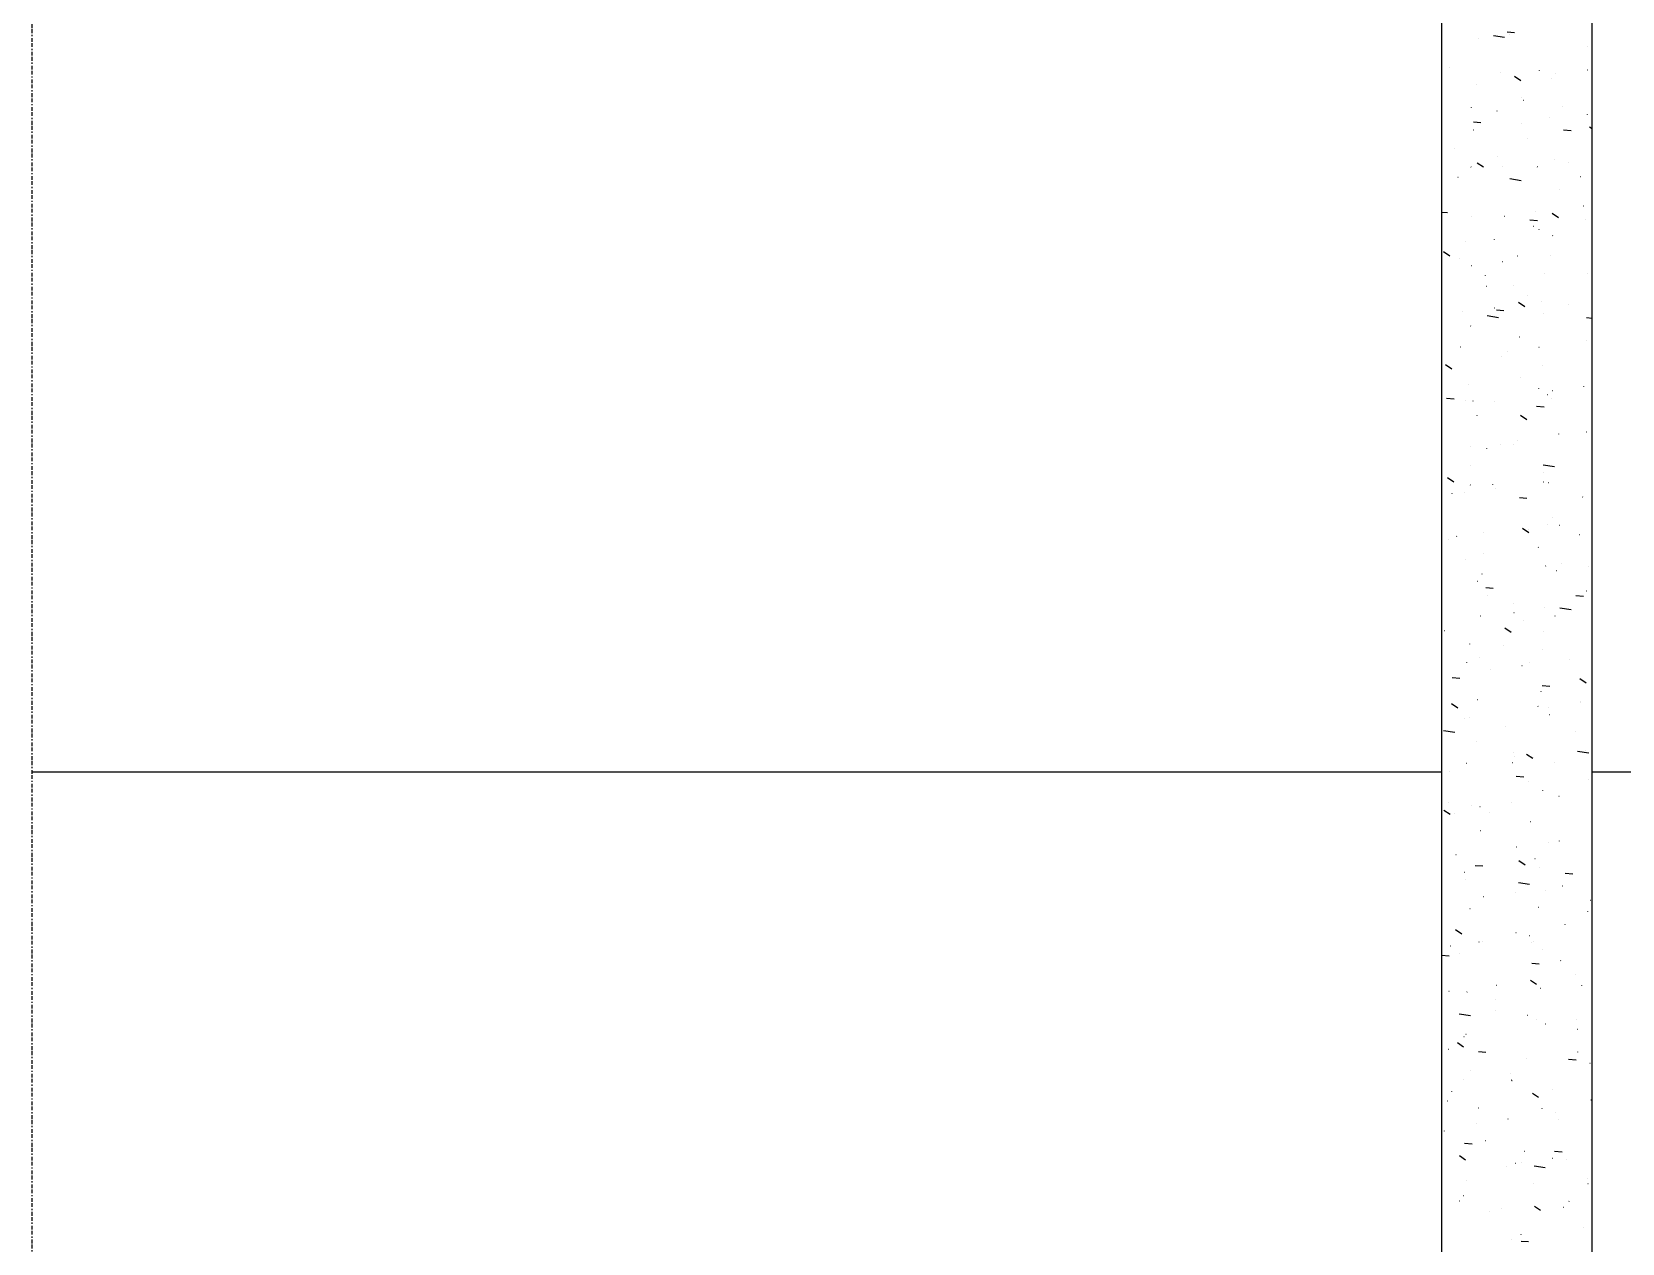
# Model space of a CAD drawing. Extents: x -1789 to 4156, y -3064 to 1391.
# Drawn here: x 2462.2 to 2588.8, y 372.3 to 468.7 of the extents above; entities that cross this region are included whole.
import ezdxf

# ---------------------------------------------------------------- set-up
doc = ezdxf.new("R2010")
doc.units = 0
doc.linetypes.add('ESTILO_TQS_0003', pattern=[0.92, 0.3, -0.15, 0.02, -0.15, 0.3])
for name, color, linetype in [('2', 2, 'CONTINUOUS'), ('3', 3, 'CONTINUOUS'), ('9', 254, 'CONTINUOUS')]:
    doc.layers.add(name, color=color, linetype=linetype)

msp = doc.modelspace()

# ---------------------------------------------------------------- linework, layer by layer
at = {"layer": '2', "linetype": 'ESTILO_TQS_0003'}
msp.add_lwpolyline([(2462.16665, -2158.40875), (3089.1606, -2158.40875), (3089.1606, 1006.1651), (2462.16665, 1011.24555), (2462.16665, -2158.40875)], dxfattribs=at)
at = {"layer": '3', "linetype": 'Continuous'}
for p, q in [((2574.4368, 409.7804), (2462.16665, 409.7804)), ((2626.4368, 409.7804), (2586.4368, 409.7804))]:
    msp.add_line(p, q, dxfattribs=at)
at = {"layer": '9', "linetype": 'Continuous'}
for p, q in [((2580.2419, 468.65975), (2579.6442, 468.71205)), ((2574.4368, 468.376), (2574.4368, 468.376)), ((2574.4368, 468.376), (2574.4368, 468.376)), ((2574.4368, 468.376), (2574.4368, 468.376)), ((2574.4368, 467.7999), (2574.4368, 467.7999)), ((2574.4368, 467.7999), (2574.4368, 467.7999)), ((2577.34055, 468.1822), (2577.35045, 468.1835)), ((2579.44535, 468.28115), (2578.556, 468.41905)), ((2579.84395, 468.51175), (2579.85385, 468.51305)), ((2586.03075, 467.5654), (2586.03865, 467.5715)), ((2586.4368, 468.1632), (2586.4368, 468.1632)), ((2586.4368, 468.1632), (2586.4368, 468.1632)), ((2586.4368, 468.1632), (2586.4368, 468.1632)), ((2586.4368, 468.1178), (2586.4368, 468.1178)), ((2586.4368, 467.1968), (2586.4368, 467.1968)), ((2586.4368, 466.133), (2586.4368, 466.133)), ((2586.4368, 466.133), (2586.4368, 466.133)), ((2586.4368, 466.133), (2586.4368, 466.133)), ((2574.4368, 465.14035), (2574.4368, 465.14035)), ((2574.4368, 465.14035), (2574.4368, 465.14035)), ((2574.4368, 465.14035), (2574.4368, 465.14035)), ((2575.03525, 465.92085), (2575.0279, 465.9276)), ((2579.1264, 465.50315), (2579.13435, 465.50925)), ((2580.7474, 464.84465), (2580.24995, 465.18015)), ((2582.2323, 465.67095), (2582.2249, 465.6777)), ((2583.195, 465.023), (2583.18655, 465.02835)), ((2583.52775, 465.39895), (2583.5377, 465.40025)), ((2586.03115, 465.72855), (2586.04105, 465.72985)), ((2574.4368, 464.2021), (2574.4368, 464.2021)), ((2577.21225, 464.5675), (2577.22215, 464.5688)), ((2576.8269, 462.72935), (2576.8185, 462.73475)), ((2578.85435, 462.4213), (2578.847, 462.42805)), ((2580.77475, 463.53235), (2580.7827, 463.53845)), ((2580.9449, 463.28115), (2580.9365, 463.28655)), ((2584.05585, 462.8144), (2584.0638, 462.8205)), ((2586.4368, 462.9577), (2586.4368, 462.9577)), ((2586.4368, 462.9577), (2586.4368, 462.9577)), ((2574.4368, 461.9047), (2574.4368, 461.9047)), ((2574.4368, 461.9047), (2574.4368, 461.9047)), ((2574.4368, 461.9047), (2574.4368, 461.9047)), ((2577.5693, 461.49305), (2576.9716, 461.54535)), ((2580.77415, 461.43865), (2580.78405, 461.43995)), ((2583.0534, 461.93795), (2583.04495, 461.9433)), ((2586.05135, 462.1714), (2586.044, 462.17815)), ((2586.4368, 461.00705), (2586.21905, 461.15395)), ((2586.4368, 461.8182), (2586.4368, 461.8182)), ((2574.4368, 460.60435), (2574.4368, 460.60435)), ((2574.4368, 460.60435), (2574.4368, 460.60435)), ((2574.4834, 460.6105), (2574.4933, 460.6118)), ((2576.9868, 460.94005), (2576.9967, 460.94135)), ((2581.2505, 460.2256), (2581.24315, 460.23235)), ((2584.7419, 460.86555), (2584.1442, 460.9178)), ((2586.4368, 460.71725), (2586.4368, 460.71725)), ((2586.4368, 459.78245), (2586.4368, 459.78245)), ((2586.4368, 459.78245), (2586.4368, 459.78245)), ((2586.4368, 459.78245), (2586.4368, 459.78245)), ((2574.4368, 458.6691), (2574.4368, 458.6691)), ((2575.4593, 459.45365), (2575.46725, 459.45975)), ((2578.8832, 458.8453), (2578.89115, 458.85135)), ((2583.40535, 458.5384), (2583.39695, 458.5438)), ((2576.7838, 457.97365), (2576.77645, 457.9804)), ((2577.77175, 457.95905), (2577.2743, 458.29455)), ((2579.28735, 457.9866), (2579.27895, 457.992)), ((2581.95325, 457.9654), (2581.9612, 457.9715)), ((2582.0547, 458.0095), (2582.0646, 458.0108)), ((2584.5581, 458.33905), (2584.568, 458.34035)), ((2574.4368, 457.00655), (2574.4368, 457.00655)), ((2575.7392, 457.178), (2575.7491, 457.17935)), ((2580.77115, 456.88475), (2579.8818, 457.0227)), ((2583.81265, 456.15655), (2583.8206, 456.1626)), ((2585.51385, 457.19515), (2585.5054, 457.20055)), ((2586.4368, 456.60715), (2586.4368, 456.60715)), ((2586.4368, 456.60715), (2586.4368, 456.60715)), ((2586.4368, 456.60715), (2586.4368, 456.60715)), ((2586.4368, 456.00605), (2586.4368, 456.00605)), ((2574.4368, 455.43345), (2574.4368, 455.43345)), ((2574.4368, 455.43345), (2574.4368, 455.43345)), ((2574.4368, 455.43345), (2574.4368, 455.43345)), ((2585.7147, 454.89355), (2585.7246, 454.89485)), ((2586.4368, 455.47325), (2586.4368, 455.47325)), ((2586.4368, 455.47325), (2586.4368, 455.47325)), ((2586.4368, 455.47325), (2586.4368, 455.47325)), ((2574.8967, 454.32635), (2574.4368, 454.3666)), ((2574.4368, 453.4088), (2574.4368, 453.4088)), ((2574.4368, 453.4088), (2574.4368, 453.4088)), ((2576.7806, 453.99625), (2576.78855, 454.00235)), ((2579.424, 454.06535), (2579.4339, 454.06665)), ((2582.0693, 453.6988), (2581.4716, 453.7511)), ((2581.9274, 454.39495), (2581.9373, 454.39625)), ((2583.7408, 453.93285), (2583.2434, 454.2684)), ((2585.8658, 453.79565), (2585.8574, 453.80105)), ((2586.4368, 453.4319), (2586.4368, 453.4319)), ((2574.4368, 452.19785), (2574.4368, 452.19785)), ((2574.4368, 452.19785), (2574.4368, 452.19785)), ((2574.4368, 452.19785), (2574.4368, 452.19785)), ((2578.64, 452.1874), (2578.64795, 452.1935)), ((2581.7478, 453.24385), (2581.7394, 453.2492)), ((2582.2028, 453.00805), (2582.1954, 453.0148)), ((2583.27455, 452.508), (2583.2825, 452.5141)), ((2586.4368, 453.3167), (2586.4368, 453.3167)), ((2575.09245, 450.87355), (2574.59505, 451.2091)), ((2576.37095, 452.007), (2576.36355, 452.01375)), ((2583.084, 450.94945), (2583.0939, 450.95075)), ((2586.4368, 452.1144), (2586.4368, 452.1144)), ((2574.4368, 449.811), (2574.4368, 449.811)), ((2574.4368, 449.811), (2574.4368, 449.811)), ((2575.8311, 450.66265), (2575.8227, 450.668)), ((2576.7933, 450.12125), (2576.8032, 450.12255)), ((2579.2967, 450.4508), (2579.3066, 450.45215)), ((2580.49835, 450.86455), (2580.4899, 450.86995)), ((2586.4368, 450.2566), (2586.4368, 450.2566)), ((2586.4368, 450.2566), (2586.4368, 450.2566)), ((2574.4368, 448.9622), (2574.4368, 448.9622)), ((2574.4368, 448.9622), (2574.4368, 448.9622)), ((2574.4368, 448.9622), (2574.4368, 448.9622)), ((2577.9396, 449.3194), (2577.93115, 449.32475)), ((2578.0186, 448.47495), (2578.02655, 448.48105)), ((2580.19005, 448.50745), (2580.18265, 448.5142)), ((2582.60685, 449.5213), (2582.5984, 449.5267)), ((2586.0219, 449.5085), (2586.0145, 449.51525)), ((2586.4368, 449.1283), (2586.4368, 449.1283)), ((2581.06155, 446.84735), (2580.5641, 447.1829)), ((2581.26555, 447.7308), (2581.2735, 447.7369)), ((2582.4154, 447.2636), (2582.4253, 447.26495)), ((2586.4368, 447.08135), (2586.4368, 447.08135)), ((2586.4368, 447.08135), (2586.4368, 447.08135)), ((2586.4368, 447.08135), (2586.4368, 447.08135)), ((2574.4368, 446.21325), (2574.4368, 446.21325)), ((2574.4368, 446.21325), (2574.4368, 446.21325)), ((2576.12465, 446.43545), (2576.1346, 446.43675)), ((2578.9596, 445.97495), (2578.0702, 446.1129)), ((2578.62805, 446.765), (2578.638, 446.7663)), ((2579.3967, 446.5321), (2578.799, 446.5844)), ((2582.5862, 446.3118), (2582.5788, 446.31855)), ((2584.51255, 446.9867), (2584.5205, 446.99275)), ((2586.4368, 445.9162), (2585.9716, 445.9569)), ((2574.4368, 445.72655), (2574.4368, 445.72655)), ((2574.4368, 445.72655), (2574.4368, 445.72655)), ((2576.7543, 445.31075), (2576.74695, 445.3175)), ((2586.4368, 444.8153), (2586.4368, 444.8153)), ((2575.9501, 443.6521), (2575.95805, 443.6582)), ((2579.68655, 443.3066), (2579.69645, 443.3079)), ((2580.6595, 444.41135), (2580.65105, 444.41675)), ((2582.18995, 443.63615), (2582.19985, 443.63745)), ((2585.97725, 444.13475), (2585.98715, 444.1361)), ((2586.4368, 443.90605), (2586.4368, 443.90605)), ((2586.4368, 443.90605), (2586.4368, 443.90605)), ((2586.4368, 443.90605), (2586.4368, 443.90605)), ((2574.4368, 442.61545), (2574.4368, 442.61545)), ((2574.4368, 442.61545), (2574.4368, 442.61545)), ((2574.4368, 442.49095), (2574.4368, 442.49095)), ((2575.24955, 441.87495), (2574.7521, 442.21045)), ((2579.1971, 442.908), (2579.205, 442.91405)), ((2582.44405, 442.16385), (2582.452, 442.16995)), ((2586.4368, 443.2217), (2586.4368, 443.2217)), ((2586.4368, 442.7833), (2586.4368, 442.7833)), ((2586.4368, 442.7833), (2586.4368, 442.7833)), ((2586.4368, 442.7833), (2586.4368, 442.7833)), ((2580.752, 441.17715), (2580.7436, 441.1825)), ((2575.4264, 439.47895), (2574.8287, 439.53125)), ((2576.5615, 440.67155), (2576.55305, 440.6769)), ((2582.1733, 440.34515), (2582.16595, 440.3519)), ((2582.8605, 439.8339), (2582.85205, 439.83925)), ((2583.2047, 439.51185), (2583.2126, 439.51795)), ((2583.2484, 440.17775), (2583.2583, 440.17905)), ((2585.7518, 440.5073), (2585.7617, 440.5086)), ((2586.4368, 440.7308), (2586.4368, 440.7308)), ((2586.4368, 440.7308), (2586.4368, 440.7308)), ((2574.4368, 439.2553), (2574.4368, 439.2553)), ((2574.4368, 439.01765), (2574.4368, 439.01765)), ((2576.34145, 439.3441), (2576.33405, 439.35085)), ((2576.9329, 439.3463), (2576.9428, 439.3476)), ((2578.66995, 439.3283), (2578.66155, 439.33365)), ((2582.599, 438.8514), (2582.0013, 438.9037)), ((2586.4368, 438.51565), (2586.4368, 438.51565)), ((2577.2714, 438.1947), (2577.27935, 438.2008)), ((2581.2186, 437.84875), (2580.7212, 438.18425)), ((2586.4368, 437.5555), (2586.4368, 437.5555)), ((2586.4368, 437.5555), (2586.4368, 437.5555)), ((2586.4368, 437.5555), (2586.4368, 437.5555)), ((2574.4368, 436.01965), (2574.4368, 436.01965)), ((2574.4368, 436.01965), (2574.4368, 436.01965)), ((2574.4368, 436.01965), (2574.4368, 436.01965)), ((2576.70745, 435.7188), (2576.71735, 435.72015)), ((2579.09445, 435.88255), (2579.08605, 435.88795)), ((2580.16055, 435.84455), (2580.15315, 435.8513)), ((2580.49475, 436.21745), (2580.5047, 436.21875)), ((2583.76535, 436.70645), (2583.7733, 436.71255)), ((2585.9924, 436.8456), (2585.98505, 436.85235)), ((2586.4368, 436.43835), (2586.4368, 436.43835)), ((2574.4368, 435.4199), (2574.4368, 435.4199)), ((2574.4368, 435.4199), (2574.4368, 435.4199)), ((2574.4368, 435.4199), (2574.4368, 435.4199)), ((2578.032, 435.5427), (2578.03995, 435.5488)), ((2575.4066, 432.8763), (2574.9092, 433.2118)), ((2576.7226, 434.21835), (2576.7142, 434.2237)), ((2583.42275, 434.092), (2582.53335, 434.22995)), ((2582.5567, 433.64885), (2582.5493, 433.6556)), ((2586.4368, 434.38025), (2586.4368, 434.38025)), ((2586.4368, 434.38025), (2586.4368, 434.38025)), ((2586.4368, 434.38025), (2586.4368, 434.38025)), ((2586.4368, 434.329), (2586.4368, 434.329)), ((2586.4368, 433.62455), (2586.4368, 433.62455)), ((2574.4368, 432.78405), (2574.4368, 432.78405)), ((2574.4368, 432.78405), (2574.4368, 432.78405)), ((2574.4368, 432.78405), (2574.4368, 432.78405)), ((2575.28625, 431.9581), (2575.2778, 431.9635)), ((2576.24605, 432.0603), (2576.25595, 432.0616)), ((2576.72485, 432.6478), (2576.71745, 432.65455)), ((2578.5094, 432.6734), (2578.51735, 432.6795)), ((2578.74945, 432.3899), (2578.75935, 432.3912)), ((2582.53675, 432.8885), (2582.54665, 432.8898)), ((2582.9615, 432.85395), (2582.9694, 432.86005)), ((2574.4368, 431.8221), (2574.4368, 431.8221)), ((2574.4368, 431.8221), (2574.4368, 431.8221)), ((2581.2241, 431.5712), (2580.6264, 431.62345)), ((2585.6729, 431.69165), (2585.6645, 431.697)), ((2586.4368, 431.20495), (2586.4368, 431.20495)), ((2586.4368, 431.11515), (2586.4368, 431.11515)), ((2574.4368, 429.5484), (2574.4368, 429.5484)), ((2574.4368, 429.5484), (2574.4368, 429.5484)), ((2582.8399, 429.52505), (2582.8478, 429.5311)), ((2583.30105, 430.0274), (2583.29265, 430.03275)), ((2583.8312, 429.4611), (2583.8411, 429.46245)), ((2586.4368, 430.0934), (2586.4368, 430.0934)), ((2586.4368, 430.0934), (2586.4368, 430.0934)), ((2586.4368, 430.0934), (2586.4368, 430.0934)), ((2574.4368, 428.22435), (2574.4368, 428.22435)), ((2575.0123, 428.3001), (2575.0222, 428.3014)), ((2575.63825, 428.5586), (2575.6298, 428.564)), ((2577.7888, 428.88485), (2577.79675, 428.89095)), ((2581.3757, 428.8501), (2580.87825, 429.18565)), ((2581.3278, 429.13155), (2581.3377, 429.13285)), ((2585.40955, 428.68415), (2585.4011, 428.6895)), ((2577.7467, 427.21535), (2577.73825, 427.22075)), ((2582.1438, 427.68225), (2582.13645, 427.689)), ((2586.4368, 428.0297), (2586.4368, 428.0297)), ((2586.4368, 428.0297), (2586.4368, 428.0297)), ((2586.4368, 428.0297), (2586.4368, 428.0297)), ((2574.4368, 426.31275), (2574.4368, 426.31275)), ((2574.4368, 426.31275), (2574.4368, 426.31275)), ((2574.4368, 426.31275), (2574.4368, 426.31275)), ((2576.31195, 426.6812), (2576.3046, 426.68795)), ((2577.6672, 425.5559), (2577.67515, 425.562)), ((2582.7183, 426.1961), (2582.7262, 426.2022)), ((2583.59085, 425.8317), (2583.6008, 425.833)), ((2584.01535, 426.39705), (2584.0069, 426.40245)), ((2586.09425, 426.1613), (2586.1042, 426.1626)), ((2574.4368, 424.62655), (2574.4368, 424.62655)), ((2577.27535, 425.00025), (2577.2853, 425.00155)), ((2578.5515, 424.40445), (2577.9538, 424.45675)), ((2586.4368, 425.43635), (2586.4368, 425.43635)), ((2586.4368, 424.8544), (2586.4368, 424.8544)), ((2586.4368, 424.8544), (2586.4368, 424.8544)), ((2574.4368, 423.07715), (2574.4368, 423.07715)), ((2574.4368, 423.07715), (2574.4368, 423.07715)), ((2574.4368, 423.07715), (2574.4368, 423.07715)), ((2578.09865, 423.81585), (2578.09025, 423.82125)), ((2580.13105, 423.1816), (2580.1237, 423.1884)), ((2585.7241, 423.77695), (2585.1264, 423.82925)), ((2585.9629, 424.18265), (2585.95555, 424.18945)), ((2586.4368, 423.7484), (2586.4368, 423.7484)), ((2586.4368, 423.7146), (2586.4368, 423.7146)), ((2577.5456, 422.22695), (2577.55355, 422.23305)), ((2580.20715, 422.4726), (2580.1987, 422.478)), ((2580.96015, 421.8876), (2580.9701, 421.8889)), ((2582.5967, 422.86715), (2582.6046, 422.87325)), ((2583.46355, 422.21715), (2583.4735, 422.21845)), ((2584.7485, 422.6956), (2583.85915, 422.83355)), ((2586.4368, 422.4338), (2586.4368, 422.4338)), ((2574.4368, 421.02875), (2574.4368, 421.02875)), ((2574.64465, 421.05615), (2574.6546, 421.05745)), ((2579.97725, 420.90065), (2579.47985, 421.2362)), ((2582.5272, 420.98595), (2582.51985, 420.9927)), ((2586.4368, 421.67915), (2586.4368, 421.67915)), ((2586.4368, 421.67915), (2586.4368, 421.67915)), ((2586.4368, 421.67915), (2586.4368, 421.67915)), ((2574.4368, 419.8415), (2574.4368, 419.8415)), ((2574.4368, 419.8415), (2574.4368, 419.8415)), ((2574.4368, 419.8415), (2574.4368, 419.8415)), ((2576.69535, 419.9849), (2576.68795, 419.99165)), ((2579.3642, 419.83435), (2579.35575, 419.8397)), ((2582.4751, 419.5382), (2582.483, 419.5443)), ((2576.4411, 418.5213), (2576.4327, 418.52665)), ((2577.424, 418.898), (2577.43195, 418.9041)), ((2580.83285, 418.27305), (2580.8428, 418.27435)), ((2581.4727, 418.4911), (2581.46425, 418.49645)), ((2584.6202, 418.77165), (2584.6301, 418.77295)), ((2586.4368, 418.50385), (2586.4368, 418.50385)), ((2586.4368, 418.50385), (2586.4368, 418.50385)), ((2586.4368, 418.50385), (2586.4368, 418.50385)), ((2574.4368, 417.431), (2574.4368, 417.431)), ((2574.4368, 417.431), (2574.4368, 417.431)), ((2575.8789, 417.23775), (2575.2812, 417.29005)), ((2578.3295, 417.94345), (2578.3394, 417.94475)), ((2585.94635, 416.8745), (2585.4489, 417.21)), ((2586.4368, 417.40345), (2586.4368, 417.40345)), ((2586.4368, 417.40345), (2586.4368, 417.40345)), ((2586.4368, 417.40345), (2586.4368, 417.40345)), ((2574.4368, 416.60585), (2574.4368, 416.60585)), ((2574.4368, 416.60585), (2574.4368, 416.60585)), ((2574.4368, 416.60585), (2574.4368, 416.60585)), ((2577.3024, 415.5691), (2577.31035, 415.57515)), ((2582.3535, 416.20925), (2582.3614, 416.21535)), ((2583.0515, 416.61025), (2582.4538, 416.66255)), ((2586.4368, 416.54365), (2586.4368, 416.54365)), ((2586.4368, 416.31405), (2586.4368, 416.31405)), ((2575.72075, 414.87905), (2575.22335, 415.21455)), ((2582.11435, 415.0193), (2582.10695, 415.02605)), ((2582.96905, 414.9565), (2582.97895, 414.9578)), ((2583.01955, 414.33035), (2583.01115, 414.3357)), ((2585.47245, 415.2861), (2585.48235, 415.2874)), ((2585.49415, 415.38355), (2585.5021, 415.38965)), ((2586.4368, 415.3286), (2586.4368, 415.3286)), ((2586.4368, 415.3286), (2586.4368, 415.3286)), ((2586.4368, 415.3286), (2586.4368, 415.3286)), ((2574.4368, 413.8332), (2574.4368, 413.8332)), ((2574.4368, 413.37025), (2574.4368, 413.37025)), ((2574.4368, 413.37025), (2574.4368, 413.37025)), ((2574.4368, 413.37025), (2574.4368, 413.37025)), ((2575.48575, 412.94145), (2574.59635, 413.07935)), ((2576.28245, 414.01825), (2576.2751, 414.025)), ((2576.65355, 414.12505), (2576.66345, 414.12635)), ((2579.52535, 413.38115), (2579.5169, 413.3865)), ((2585.12805, 412.9871), (2585.1196, 412.99245)), ((2577.1808, 412.24015), (2577.18875, 412.24625)), ((2586.4368, 412.1533), (2586.4368, 412.1533)), ((2586.4368, 412.1533), (2586.4368, 412.1533)), ((2586.4368, 412.1533), (2586.4368, 412.1533)), ((2576.4281, 410.4976), (2576.438, 410.4989)), ((2580.10155, 410.5187), (2580.0942, 410.52545)), ((2580.1787, 411.30485), (2580.1866, 411.31095)), ((2580.2154, 410.9962), (2580.22535, 410.9975)), ((2581.6898, 410.85285), (2581.1924, 411.18835)), ((2583.42565, 410.5607), (2583.4336, 410.5668)), ((2586.15815, 411.28625), (2585.2688, 411.4242)), ((2585.93345, 411.51975), (2585.92605, 411.5265)), ((2586.4368, 411.243), (2586.4368, 411.243)), ((2586.4368, 411.0585), (2586.4368, 411.0585)), ((2574.4368, 410.23545), (2574.4368, 410.23545)), ((2574.4368, 410.23545), (2574.4368, 410.23545)), ((2574.4368, 410.23545), (2574.4368, 410.23545)), ((2574.4368, 410.1346), (2574.4368, 410.1346)), ((2574.4368, 410.1346), (2574.4368, 410.1346)), ((2574.4368, 410.1346), (2574.4368, 410.1346)), ((2574.45375, 409.34905), (2574.44635, 409.3558)), ((2575.09335, 409.8541), (2575.0849, 409.85945)), ((2580.97645, 409.39125), (2580.37875, 409.44355)), ((2586.1038, 409.1902), (2586.09535, 409.1956)), ((2581.362, 409.0358), (2581.3536, 409.04115)), ((2582.4977, 408.32305), (2582.49035, 408.3298)), ((2583.7773, 407.86735), (2583.7872, 407.86865)), ((2586.4368, 408.97805), (2586.4368, 408.97805)), ((2586.4368, 408.91355), (2586.4368, 408.91355)), ((2574.4368, 406.89895), (2574.4368, 406.89895)), ((2574.4368, 406.89895), (2574.4368, 406.89895)), ((2574.4368, 406.89895), (2574.4368, 406.89895)), ((2574.4368, 406.63765), (2574.4368, 406.63765)), ((2574.4368, 406.63765), (2574.4368, 406.63765)), ((2575.11095, 406.39765), (2574.61355, 406.7332)), ((2575.00605, 407.33575), (2575.01395, 407.3418)), ((2576.8499, 407.15335), (2576.8425, 407.1601)), ((2577.48655, 407.03915), (2577.4965, 407.04045)), ((2578.253, 406.5916), (2578.26095, 406.5977)), ((2579.98995, 407.36875), (2579.9999, 407.37005)), ((2586.4368, 407.65095), (2586.4368, 407.65095)), ((2575.44535, 406.45455), (2575.4369, 406.45995)), ((2581.5, 405.84745), (2581.5079, 405.85355)), ((2586.4368, 405.80275), (2586.4368, 405.80275)), ((2586.4368, 405.80275), (2586.4368, 405.80275)), ((2577.5538, 405.1113), (2577.54535, 405.1167)), ((2582.9163, 404.1562), (2582.92625, 404.1575)), ((2583.82245, 404.29305), (2583.814, 404.2984)), ((2586.4368, 404.7135), (2586.4368, 404.7135)), ((2586.4368, 404.7135), (2586.4368, 404.7135)), ((2586.4368, 404.7135), (2586.4368, 404.7135)), ((2574.4368, 403.66335), (2574.4368, 403.66335)), ((2574.4368, 403.66335), (2574.4368, 403.66335)), ((2574.4368, 403.66335), (2574.4368, 403.66335)), ((2574.4368, 403.03985), (2574.4368, 403.03985)), ((2574.4368, 403.03985), (2574.4368, 403.03985)), ((2575.58845, 403.1881), (2575.58005, 403.1935)), ((2580.4129, 403.82665), (2580.42285, 403.82795)), ((2581.8671, 402.8935), (2581.87505, 402.8996)), ((2576.244, 401.8144), (2576.25195, 401.8205)), ((2577.7063, 402.27685), (2577.1086, 402.3291)), ((2581.08005, 402.3715), (2580.5826, 402.707)), ((2582.26885, 402.18775), (2582.2615, 402.19455)), ((2584.8789, 401.6493), (2584.2812, 401.7016)), ((2586.4368, 402.6275), (2586.4368, 402.6275)), ((2586.4368, 402.6275), (2586.4368, 402.6275)), ((2586.4368, 401.513), (2586.4368, 401.513)), ((2574.4368, 400.4277), (2574.4368, 400.4277)), ((2574.4368, 400.4277), (2574.4368, 400.4277)), ((2576.3609, 401.25645), (2576.35355, 401.2632)), ((2581.4427, 400.8268), (2580.55335, 400.96475)), ((2582.738, 400.32615), (2582.7459, 400.33225)), ((2584.07295, 400.7107), (2584.08285, 400.712)), ((2574.4368, 399.4421), (2574.4368, 399.4421)), ((2574.4368, 399.4421), (2574.4368, 399.4421)), ((2577.7822, 399.8825), (2577.79215, 399.88385)), ((2580.2856, 400.2121), (2580.29555, 400.2134)), ((2582.1669, 398.99715), (2582.1585, 399.00255)), ((2586.2829, 399.55025), (2586.27445, 399.55565)), ((2586.4368, 400.05225), (2586.4368, 400.05225)), ((2586.4368, 399.4522), (2586.4368, 399.4522)), ((2586.4368, 399.4522), (2586.4368, 399.4522)), ((2576.69445, 398.9244), (2576.70235, 398.9305)), ((2586.08795, 398.6882), (2586.0806, 398.69495)), ((2586.4368, 398.7583), (2586.4368, 398.7583)), ((2586.4368, 398.36855), (2586.4368, 398.36855)), ((2574.4368, 397.19205), (2574.4368, 397.19205)), ((2574.4368, 397.19205), (2574.4368, 397.19205)), ((2574.4368, 397.19205), (2574.4368, 397.19205)), ((2576.0349, 396.8818), (2575.53745, 397.2173)), ((2580.3662, 396.96905), (2580.3578, 396.97445)), ((2581.44225, 396.7666), (2581.45215, 396.7679)), ((2584.2754, 397.6539), (2584.26695, 397.6593)), ((2574.4368, 395.8443), (2574.4368, 395.8443)), ((2574.4368, 395.8443), (2574.4368, 395.8443)), ((2575.0337, 395.1101), (2574.4368, 395.16235)), ((2575.1515, 395.9384), (2575.16145, 395.9397)), ((2575.87195, 395.35955), (2575.8646, 395.3663)), ((2577.4225, 396.24745), (2577.43045, 396.25355)), ((2577.6549, 396.268), (2577.66485, 396.2693)), ((2581.6239, 396.23565), (2581.63185, 396.24175)), ((2581.7799, 396.29085), (2581.77255, 396.2976)), ((2582.4747, 395.6258), (2582.46625, 395.6312)), ((2586.4368, 396.27695), (2586.4368, 396.27695)), ((2586.4368, 396.27695), (2586.4368, 396.27695)), ((2586.4368, 396.27695), (2586.4368, 396.27695)), ((2574.4368, 393.95645), (2574.4368, 393.95645)), ((2582.2063, 394.4826), (2581.6086, 394.5349)), ((2583.91645, 394.75915), (2583.9244, 394.76525)), ((2586.4368, 394.1125), (2586.4368, 394.1125)), ((2578.81155, 392.8225), (2578.82145, 392.8238)), ((2582.00395, 392.8556), (2581.50655, 393.1911)), ((2585.12705, 393.65395), (2585.13695, 393.65525)), ((2585.599, 392.7913), (2585.59165, 392.79805)), ((2586.4368, 393.10165), (2586.4368, 393.10165)), ((2586.4368, 393.10165), (2586.4368, 393.10165)), ((2586.4368, 393.10165), (2586.4368, 393.10165)), ((2574.4368, 392.24655), (2574.4368, 392.24655)), ((2574.4368, 392.24655), (2574.4368, 392.24655)), ((2574.4368, 392.24655), (2574.4368, 392.24655)), ((2575.02425, 392.32385), (2575.03415, 392.32515)), ((2576.45125, 392.2665), (2576.45915, 392.2726)), ((2578.70865, 391.6745), (2578.70025, 391.67985)), ((2582.32805, 392.54395), (2582.3196, 392.54935)), ((2586.4368, 392.0236), (2586.4368, 392.0236)), ((2574.4368, 390.7208), (2574.4368, 390.7208)), ((2574.4368, 390.7208), (2574.4368, 390.7208)), ((2574.4368, 390.7208), (2574.4368, 390.7208)), ((2576.7273, 390.36735), (2575.83795, 390.5053)), ((2578.7438, 390.79005), (2578.75175, 390.79615)), ((2581.29095, 390.39395), (2581.28355, 390.4007)), ((2576.3742, 388.9038), (2576.3841, 388.9051)), ((2581.9908, 390.0459), (2581.9987, 390.052)), ((2582.6897, 389.73525), (2582.6996, 389.73655)), ((2585.1931, 390.06485), (2585.203, 390.06615)), ((2585.23775, 389.30175), (2585.2457, 389.30785)), ((2586.4368, 389.9264), (2586.4368, 389.9264)), ((2586.4368, 389.9264), (2586.4368, 389.9264)), ((2586.4368, 389.8656), (2586.4368, 389.8656)), ((2586.4368, 388.8615), (2586.4368, 388.8615)), ((2574.4368, 388.64875), (2574.4368, 388.64875)), ((2575.0003, 387.6864), (2574.9919, 387.6918)), ((2576.19195, 387.88315), (2575.69455, 388.21865)), ((2576.2235, 388.69245), (2576.2161, 388.6992)), ((2574.4368, 387.48515), (2574.4368, 387.48515)), ((2574.4368, 387.48515), (2574.4368, 387.48515)), ((2574.4368, 387.48515), (2574.4368, 387.48515)), ((2577.9664, 387.453), (2577.36865, 387.5053)), ((2581.1691, 386.93175), (2581.1607, 386.9371)), ((2585.139, 386.8255), (2584.54125, 386.8778)), ((2585.11005, 386.8944), (2585.10265, 386.90115)), ((2585.2871, 387.48355), (2585.2787, 387.48895)), ((2586.25155, 386.6064), (2586.26145, 386.6077)), ((2586.4368, 386.7511), (2586.4368, 386.7511)), ((2586.4368, 386.71195), (2586.4368, 386.71195)), ((2574.4368, 385.051), (2574.4368, 385.051)), ((2574.4368, 385.051), (2574.4368, 385.051)), ((2574.4368, 385.051), (2574.4368, 385.051)), ((2576.14875, 385.27635), (2576.15865, 385.27765)), ((2576.7348, 386.01285), (2576.74275, 386.01895)), ((2579.93605, 385.77495), (2579.94595, 385.77625)), ((2579.9818, 385.2687), (2579.98975, 385.2748)), ((2580.0426, 385.1929), (2580.0352, 385.19965)), ((2586.4368, 385.6786), (2586.4368, 385.6786)), ((2574.4368, 384.24955), (2574.4368, 384.24955)), ((2574.4368, 384.24955), (2574.4368, 384.24955)), ((2575.25245, 384.35055), (2575.244, 384.3559)), ((2582.16105, 383.85695), (2581.6636, 384.1925)), ((2583.2288, 384.5246), (2583.2367, 384.53065)), ((2574.89405, 383.5657), (2574.88665, 383.57245)), ((2577.3609, 383.0073), (2577.35245, 383.01265)), ((2582.43875, 382.9972), (2582.43135, 383.00395)), ((2583.5257, 382.64975), (2583.5356, 382.65105)), ((2586.33135, 383.66965), (2586.3393, 383.67575)), ((2586.4368, 383.57585), (2586.4368, 383.57585)), ((2586.4368, 383.57585), (2586.4368, 383.57585)), ((2574.4368, 381.4532), (2574.4368, 381.4532)), ((2574.4368, 381.4532), (2574.4368, 381.4532)), ((2577.23495, 381.8216), (2577.2449, 381.8229)), ((2579.73835, 382.15115), (2579.7483, 382.15245)), ((2583.7294, 382.12535), (2583.721, 382.13075)), ((2574.4368, 381.0139), (2574.4368, 381.0139)), ((2574.66635, 381.19), (2574.67425, 381.1961)), ((2576.8611, 380.1492), (2576.2634, 380.2015)), ((2577.9133, 380.4459), (2577.92125, 380.45195)), ((2586.4368, 380.9729), (2586.4368, 380.9729)), ((2586.4368, 380.40055), (2586.4368, 380.40055)), ((2586.4368, 380.40055), (2586.4368, 380.40055)), ((2576.34905, 378.88455), (2575.8516, 379.22005)), ((2580.76905, 378.68905), (2580.779, 378.6904)), ((2581.0159, 379.59095), (2581.02385, 379.59705)), ((2583.27245, 379.01865), (2583.2824, 379.01995)), ((2584.0337, 379.52165), (2583.436, 379.57395)), ((2584.40725, 378.9576), (2584.4152, 378.9637)), ((2586.4368, 379.33365), (2586.4368, 379.33365)), ((2586.4368, 379.33365), (2586.4368, 379.33365)), ((2586.4368, 379.33365), (2586.4368, 379.33365)), ((2586.4368, 379.3114), (2586.4368, 379.3114)), ((2574.4368, 377.8554), (2574.4368, 377.8554)), ((2574.4368, 377.77825), (2574.4368, 377.77825)), ((2574.45355, 377.8576), (2574.4635, 377.85895)), ((2579.6314, 378.38555), (2579.623, 378.3909)), ((2580.31305, 378.6001), (2580.30565, 378.60685)), ((2582.6843, 378.25275), (2581.7949, 378.39065)), ((2586.09, 377.44625), (2586.08155, 377.4516)), ((2586.4368, 377.67075), (2586.4368, 377.67075)), ((2576.40165, 377.26785), (2576.39325, 377.2732)), ((2581.7399, 377.0423), (2581.73145, 377.04765)), ((2586.08815, 377.01175), (2586.0961, 377.01785)), ((2586.4368, 377.2253), (2586.4368, 377.2253)), ((2586.4368, 377.2253), (2586.4368, 377.2253)), ((2575.84325, 375.6218), (2575.85115, 375.6279)), ((2576.194, 376.02955), (2576.18665, 376.0363)), ((2579.2346, 374.9885), (2579.24255, 374.99455)), ((2582.3181, 374.85835), (2581.8207, 375.19385)), ((2584.1321, 375.10055), (2584.12475, 375.1073)), ((2584.5798, 375.593), (2584.5897, 375.5943)), ((2574.4368, 374.54265), (2574.4368, 374.54265)), ((2574.4368, 374.54265), (2574.4368, 374.54265)), ((2574.4368, 374.54265), (2574.4368, 374.54265)), ((2574.4368, 374.25765), (2574.4368, 374.25765)), ((2574.4368, 374.25765), (2574.4368, 374.25765)), ((2574.4368, 374.25765), (2574.4368, 374.25765)), ((2574.47695, 374.2629), (2574.4869, 374.26425)), ((2578.2643, 374.76155), (2578.2742, 374.76285)), ((2586.4368, 374.05), (2586.4368, 374.05)), ((2586.4368, 374.05), (2586.4368, 374.05)), ((2586.4368, 374.05), (2586.4368, 374.05)), ((2580.0131, 372.52995), (2580.00575, 372.5367)), ((2581.3611, 372.35495), (2580.7634, 372.40725)), ((2580.7727, 372.93305), (2580.78065, 372.93915)), ((2585.72855, 373.5002), (2585.7365, 373.5063)), ((2586.4368, 372.9887), (2586.4368, 372.9887))]:
    msp.add_line(p, q, dxfattribs=at)
msp.add_lwpolyline([(2574.4368, -2082.7197), (2586.4368, -2082.7197), (2586.4368, 913.2804), (2574.4368, 913.2804), (2574.4368, -2082.7197)], dxfattribs=at)

doc.saveas('drawing.dxf')
